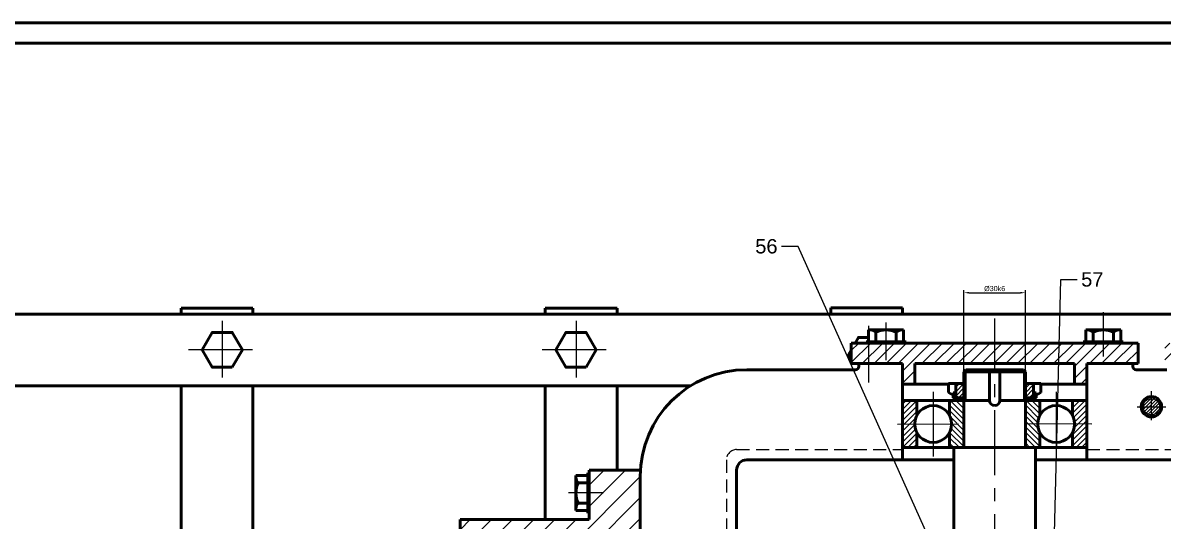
# Model space of a CAD drawing. Header units: millimetres. Extents: x 184 to 2141, y 95 to 1347.
# Drawn here: x 629 to 1185, y 1104 to 1347 of the extents above; entities that cross this region are included whole.
import ezdxf
from ezdxf import colors
from ezdxf.entities.mleader import LeaderData, LeaderLine
from ezdxf.math import Vec2, Vec3

# ---------------------------------------------------------------- set-up
doc = ezdxf.new("R2010")
doc.units = ezdxf.units.MM
doc.linetypes.add('CENTER', pattern=[50.8, 31.75, -6.35, 6.35, -6.35])
doc.linetypes.add('DASHED2', pattern=[9.525, 6.35, -3.175])
for name, color, linetype in [('chuda', 61, 'Continuous'), ('kreskowana', 211, 'DASHED2'), ('oś', 151, 'CENTER')]:
    doc.layers.add(name, color=color, linetype=linetype)
doc.layers.add('gruba', color=7, linetype='Continuous', lineweight=50)
doc.styles.get("Standard").update_dxf_attribs({"font": 'arial.ttf'})
doc.dimstyles.new('ISO-25', dxfattribs={"dimtxt": 2.5, "dimasz": 2.5, "dimexe": 1.25, "dimexo": 0.625, "dimtad": 1, "dimtxsty": 'Standard', "dimcen": 2.5, "dimadec": 0, "dimazin": 0, "dimtfac": 1, "dimtmove": 0, "dimatfit": 3, "dimfxl": 1, "dimarcsym": 0})
pattern_1 = [(135, (-2226.1815, 502.272), (-1.3245878, -1.3245878), [])]
pattern_2 = [(225, (1262.9598, 1447.423), (1.077631, -1.077631), [])]
pattern_3 = [(315, (1262.9598, 1447.423), (0.5163647, 0.5163647), [])]

# ---------------------------------------------------------------- blocks, each defined once
blk = doc.blocks.new('*D40')
at = {"layer": 'chuda', "color": 0, "lineweight": -2, "transparency": 16777216}
for p, q in [((1088.14, 1163.69), (1088.14, 1216.9)), ((1090.64, 1215.65), (1115.65, 1215.65)), ((1118.15, 1163.69), (1118.15, 1216.9))]:
    blk.add_line(p, q, dxfattribs=at)
at = {"layer": 'chuda', "color": 0, "transparency": 16777216}
for points in [[(1090.64, 1216.07), (1090.64, 1215.24), (1088.14, 1215.65)], [(1115.65, 1216.07), (1115.65, 1215.24), (1118.15, 1215.65)]]:
    blk.add_solid(points, dxfattribs=at)
at = {"layer": 'DEFPOINTS', "color": 0, "transparency": 16777216}
for p in [(1118.15, 1215.65), (1088.14, 1163.06), (1118.15, 1163.06)]:
    blk.add_point(p, dxfattribs=at)
at = {"layer": 'chuda', "color": 0, "transparency": 16777216, "insert": (1103.15, 1217.63), "char_height": 2.5, "attachment_point": 5}
blk.add_mtext('%%C30k6', dxfattribs=at)

msp = doc.modelspace()

# ---------------------------------------------------------------- hatches: boundary and pattern name
at = {"layer": 'chuda'}
h = msp.add_hatch(dxfattribs=at)
h.set_pattern_fill('ANSI31', color=256, scale=1.3)
h.set_pattern_definition([(45, (-2226.1815, 502.272), (-2.9185832, 2.9185832), [])])
h.paths.add_polyline_path([(1103.153, 1191.073), (1050.143, 1191.073), (1050.143, 1185.293), (1041.588, 1185.293), (1041.588, 1181.073), (1055.143, 1181.073), (1058.143, 1181.073), (1058.143, 1178.073), (1058.143, 1171.073), (1064.143, 1171.073), (1064.143, 1181.073), (1103.153, 1181.073)])
h.paths.add_polyline_path([(1134.619, 1191.073), (1103.153, 1191.073), (1103.153, 1181.073), (1134.375, 1181.073)])
h.paths.add_polyline_path([(1134.619, 1191.073), (1134.375, 1181.073), (1142.162, 1181.073), (1142.162, 1171.073), (1148.162, 1171.073), (1148.162, 1181.073), (1173.153, 1181.073), (1173.153, 1191.073)])
h.paths.add_polyline_path([(1050.143, 1191.073), (1041.588, 1191.073), (1041.588, 1185.293), (1050.143, 1185.293)], flags=17)
h.paths.add_polyline_path([(1041.588, 1191.073), (1040.36, 1191.073), (1033.153, 1191.073), (1033.153, 1185.293), (1041.588, 1185.293)])
h.paths.add_polyline_path([(1041.588, 1185.293), (1033.153, 1185.293), (1033.153, 1181.073), (1041.588, 1181.073)])
h.paths.add_polyline_path([(1263.153, 1191.073), (1214.879, 1191.073), (1216.36, 1181.073), (1263.153, 1181.073), (1303.153, 1181.073), (1312.162, 1181.073), (1312.162, 1171.073), (1318.153, 1171.073), (1318.153, 1181.073), (1328.162, 1181.073), (1340.153, 1181.073), (1340.153, 1191.073)])
h.paths.add_polyline_path([(1214.879, 1191.073), (1186.153, 1191.073), (1186.153, 1181.073), (1203.605, 1181.073), (1208.153, 1181.073), (1208.153, 1171.073), (1214.144, 1171.073), (1214.144, 1181.073), (1216.36, 1181.073)])
h.paths.add_polyline_path([(1437.044, 1190.211), (1439.948, 1190.211), (1439.948, 1191.073), (1412.653, 1191.073), (1412.653, 1181.073), (1420.653, 1181.073), (1420.653, 1171.073), (1420.653, 1159.073), (1426.653, 1159.073), (1426.653, 1181.073), (1442.153, 1181.073), (1442.153, 1181.888), (1437.044, 1181.888)])
h.paths.add_polyline_path([(1412.653, 1191.073), (1393.153, 1191.073), (1393.153, 1181.073), (1412.653, 1181.073)])
h.paths.add_polyline_path([(1513.653, 1191.073), (1486.357, 1191.073), (1486.357, 1190.211), (1489.261, 1190.211), (1489.261, 1181.888), (1484.153, 1181.888), (1484.153, 1181.073), (1499.653, 1181.073), (1499.653, 1170.499), (1505.653, 1175.186), (1505.653, 1181.073), (1513.187, 1181.073), (1513.653, 1181.437)])
h.paths.add_polyline_path([(1525.987, 1191.073), (1513.653, 1191.073), (1513.653, 1181.437)], flags=17)
h.paths.add_polyline_path([(1533.153, 1191.073), (1525.987, 1191.073), (1513.653, 1181.437), (1513.653, 1181.073), (1533.153, 1181.073)])
h.paths.add_polyline_path([(1505.653, 1171.073), (1505.653, 1175.186), (1499.653, 1170.499), (1499.653, 1159.073), (1505.653, 1159.073)])
h.paths.add_polyline_path([(1533.153, 702.972), (1505.653, 702.972), (1505.653, 712.972), (1499.653, 712.972), (1499.653, 702.972), (1484.153, 702.972), (1463.153, 702.972), (1463.153, 692.972), (1533.153, 692.972)])
h.paths.add_polyline_path([(1463.153, 702.972), (1426.653, 702.972), (1426.653, 712.972), (1420.653, 712.972), (1420.653, 702.972), (1393.153, 702.972), (1393.153, 692.972), (1463.153, 692.972)])
h.paths.add_polyline_path([(1318.828, 702.972), (1318.153, 702.972), (1318.153, 705.98), (1315.684, 716.972), (1312.162, 716.972), (1312.162, 702.972), (1287.524, 702.972), (1290.102, 692.972), (1321.075, 692.972)])
h.paths.add_polyline_path([(1338.223, 702.972), (1333.153, 702.972), (1318.828, 702.972), (1321.075, 692.972), (1340.153, 692.972), (1340.153, 698.715)])
h.paths.add_polyline_path([(1287.524, 702.972), (1273.37, 702.972), (1274.187, 692.972), (1290.102, 692.972)])
h.paths.add_polyline_path([(1263.153, 702.972), (1236.03, 702.972), (1235.434, 692.972), (1263.153, 692.972)])
h.paths.add_polyline_path([(1273.37, 702.972), (1263.153, 702.972), (1263.153, 692.972), (1274.187, 692.972)])
h.paths.add_polyline_path([(1236.03, 702.972), (1214.144, 702.972), (1214.144, 716.972), (1208.153, 716.972), (1208.153, 712.972), (1208.153, 702.972), (1193.153, 702.972), (1186.153, 702.972), (1186.153, 692.972), (1235.434, 692.972)])
h.paths.add_polyline_path([(1156.162, 702.972), (1148.162, 702.972), (1148.162, 705.972), (1148.162, 712.972), (1148.162, 720.963), (1142.162, 720.963), (1142.162, 702.972), (1116.153, 702.972), (1116.153, 702.156), (1121.261, 702.156), (1121.261, 693.833), (1120.492, 693.833), (1120.819, 692.972), (1124.153, 692.972), (1156.162, 692.972)])
h.paths.add_polyline_path([(1173.153, 702.972), (1156.162, 702.972), (1156.162, 692.972), (1173.153, 692.972)])
h.paths.add_polyline_path([(1085.044, 702.156), (1090.153, 702.156), (1090.153, 702.972), (1077.366, 702.972), (1071.851, 692.972), (1087.948, 692.972), (1087.948, 693.833), (1085.044, 693.833)])
h.paths.add_polyline_path([(1077.366, 702.972), (1064.143, 702.972), (1064.143, 720.963), (1058.153, 720.963), (1058.153, 702.972), (1055.143, 702.972), (1041.588, 702.972), (1041.588, 698.752), (1050.143, 698.752), (1050.143, 692.972), (1071.851, 692.972)])
h.paths.add_polyline_path([(1041.588, 698.752), (1035.38, 698.752), (1033.153, 696.387), (1033.153, 692.972), (1041.588, 692.972)])
h.paths.add_polyline_path([(1050.143, 698.752), (1041.588, 698.752), (1041.588, 692.972), (1041.643, 692.972), (1050.143, 692.972)], flags=0)
h.paths.add_polyline_path([(1050.143, 698.752), (1041.588, 698.752), (1041.588, 692.972), (1050.143, 692.972)], flags=17)
h = msp.add_hatch(dxfattribs=at)
h.set_pattern_fill('ANSI31', color=256, scale=0.48, angle=180)
h.set_pattern_definition(pattern_2)
h.paths.add_polyline_path([(1088.153, 1164.326), (1085.153, 1164.326), (1084.153, 1164.903), (1084.153, 1171.326), (1088.153, 1171.326)])
h = msp.add_hatch(dxfattribs=at)
h.set_pattern_fill('ANSI31', color=256, scale=0.48, angle=180)
h.set_pattern_definition(pattern_2)
h.paths.add_polyline_path([(1118.153, 1164.326), (1121.153, 1164.326), (1122.153, 1164.903), (1122.153, 1171.326), (1118.153, 1171.326)])
h = msp.add_hatch(dxfattribs=at)
h.set_pattern_fill('ANSI31', color=256, scale=0.59)
h.set_pattern_definition([(45, (-2226.1815, 502.272), (-1.3245878, 1.3245878), [])])
h.paths.add_polyline_path([(1065.153, 743.965), (1058.153, 743.963), (1058.153, 732.463), (1064.153, 732.463, -0.1195351), (1065.153, 736.586)])
h.paths.add_polyline_path([(1065.153, 728.34, -0.1195351), (1064.153, 732.463), (1058.153, 732.463), (1058.153, 720.963), (1065.153, 720.963)])
h.paths.add_polyline_path([(1148.153, 743.963), (1141.153, 743.965), (1141.153, 736.586, -0.1195351), (1142.153, 732.463), (1148.153, 732.463)])
h.paths.add_polyline_path([(1148.153, 732.463), (1142.153, 732.463, -0.1195351), (1141.153, 728.34), (1141.153, 720.963), (1148.153, 720.963)])
h.paths.add_polyline_path([(1218.153, 735.446), (1218.153, 743.972), (1208.153, 743.972), (1208.153, 730.472), (1216.653, 730.472, -0.1474768)])
h.paths.add_polyline_path([(1218.153, 725.497, -0.1474768), (1216.653, 730.472), (1208.153, 730.472), (1208.153, 716.972), (1218.153, 716.972)])
h.paths.add_polyline_path([(1318.153, 743.972), (1308.153, 743.972), (1308.153, 735.446, -0.1474768), (1309.653, 730.472), (1318.153, 730.472)])
h.paths.add_polyline_path([(1318.153, 730.472), (1309.653, 730.472, -0.1474768), (1308.153, 725.497), (1308.153, 716.972), (1318.153, 716.972)])
h.paths.add_polyline_path([(1426.653, 743.972), (1420.653, 743.972), (1420.653, 734.472), (1425.653, 734.472, -0.1622777), (1426.653, 737.472)])
h.paths.add_polyline_path([(1426.653, 731.472, -0.1622777), (1425.653, 734.472), (1420.653, 734.472), (1420.653, 724.972), (1426.653, 724.972)])
h.paths.add_polyline_path([(1505.653, 743.972), (1499.653, 743.972), (1499.653, 737.472, -0.1622777), (1500.653, 734.472), (1505.653, 734.472)])
h.paths.add_polyline_path([(1505.653, 734.472), (1500.653, 734.472, -0.1622777), (1499.653, 731.472), (1499.653, 724.972), (1505.653, 724.972)])
h.paths.add_polyline_path([(1505.653, 1159.073), (1499.653, 1159.073), (1499.653, 1152.573, -0.1622777), (1500.653, 1149.573), (1505.653, 1149.573)])
h.paths.add_polyline_path([(1505.653, 1149.573), (1500.653, 1149.573, -0.1622777), (1499.653, 1146.573), (1499.653, 1140.073), (1503.348, 1140.073), (1505.653, 1140.073)])
h.paths.add_polyline_path([(1426.653, 1159.073), (1420.653, 1159.073), (1420.653, 1149.573), (1425.653, 1149.573, -0.1622777), (1426.653, 1152.573)])
h.paths.add_polyline_path([(1425.653, 1149.573), (1420.653, 1149.573), (1420.653, 1140.073), (1422.957, 1140.073), (1426.653, 1140.073), (1426.653, 1146.573, -0.1622777)])
h.paths.add_polyline_path([(1318.153, 1167.073), (1308.153, 1167.073), (1308.153, 1158.548, -0.1474768), (1309.653, 1153.573), (1318.153, 1153.573)])
h.paths.add_polyline_path([(1318.153, 1153.573), (1309.653, 1153.573, -0.1474768), (1308.153, 1148.598), (1308.153, 1140.073), (1318.153, 1140.073)])
h.paths.add_polyline_path([(1218.153, 1158.548), (1218.153, 1167.073), (1208.153, 1167.073), (1208.153, 1153.573), (1216.653, 1153.573, -0.1474768)])
h.paths.add_polyline_path([(1218.153, 1148.598, -0.1474768), (1216.653, 1153.573), (1208.153, 1153.573), (1208.153, 1140.073), (1218.153, 1140.073)])
h.paths.add_polyline_path([(1148.161, 1163.065), (1141.161, 1163.067), (1141.158, 1155.69, -0.1195351), (1142.157, 1151.567), (1148.157, 1151.565)])
h.paths.add_polyline_path([(1148.157, 1151.565), (1142.157, 1151.567, -0.1195351), (1141.155, 1147.444), (1141.153, 1140.066), (1148.153, 1140.065)])
h.paths.add_polyline_path([(1065.144, 1163.067), (1058.144, 1163.065), (1058.148, 1151.565), (1064.148, 1151.567, -0.1195423), (1065.147, 1155.69)])
h.paths.add_polyline_path([(1065.15, 1147.444, -0.1195279), (1064.148, 1151.567), (1058.148, 1151.565), (1058.153, 1140.065), (1065.153, 1140.066)])
h = msp.add_hatch(dxfattribs=at)
h.set_pattern_fill('ANSI31', color=256, scale=0.59, angle=90)
h.set_pattern_definition(pattern_1)
h.paths.add_polyline_path([(1088.153, 743.969), (1081.153, 743.968), (1081.153, 736.586, -0.1195351), (1082.153, 732.463), (1088.153, 732.463)])
h.paths.add_polyline_path([(1088.153, 732.463), (1082.153, 732.463, -0.1195351), (1081.153, 728.34), (1081.153, 720.963), (1088.153, 720.963)])
h.paths.add_polyline_path([(1125.153, 743.968), (1118.153, 743.969), (1118.153, 732.463), (1124.153, 732.463, -0.1195351), (1125.153, 736.586)])
h.paths.add_polyline_path([(1125.153, 728.34, -0.1195351), (1124.153, 732.463), (1118.153, 732.463), (1118.153, 720.963), (1125.153, 720.963)])
h.paths.add_polyline_path([(1243.153, 743.972), (1233.153, 743.972), (1233.153, 735.446, -0.1474768), (1234.653, 730.472), (1237.669, 730.472), (1236.865, 716.972), (1243.153, 716.972)])
h.paths.add_polyline_path([(1237.669, 730.472), (1234.653, 730.472, -0.1474768), (1233.153, 725.497), (1233.153, 716.972), (1236.865, 716.972)], flags=17)
h.paths.add_polyline_path([(1293.153, 743.972), (1283.153, 743.972), (1283.153, 716.972), (1293.153, 716.972), (1293.153, 725.497, -0.1474768), (1291.653, 730.472, -0.1474768), (1293.153, 735.446)])
h.paths.add_polyline_path([(1440.653, 743.972), (1434.653, 743.972), (1434.653, 737.472, -0.1622777), (1435.653, 734.472), (1440.653, 734.472)])
h.paths.add_polyline_path([(1440.653, 734.472), (1435.653, 734.472, -0.1622777), (1434.653, 731.472), (1434.653, 724.972), (1440.653, 724.972)])
h.paths.add_polyline_path([(1491.653, 743.972), (1485.653, 743.972), (1485.653, 734.472), (1490.653, 734.472, -0.1622777), (1491.653, 737.472)])
h.paths.add_polyline_path([(1491.653, 731.472, -0.1622777), (1490.653, 734.472), (1485.653, 734.472), (1485.653, 724.972), (1490.153, 724.972), (1491.653, 724.972)])
h.paths.add_polyline_path([(1491.653, 1159.073), (1485.653, 1159.073), (1485.653, 1149.573), (1490.653, 1149.573, -0.1622777), (1491.653, 1152.573)])
h.paths.add_polyline_path([(1490.653, 1149.573), (1485.653, 1149.573), (1485.653, 1140.073), (1491.653, 1140.073), (1491.653, 1146.573, -0.1622777)])
h.paths.add_polyline_path([(1440.653, 1159.073), (1434.653, 1159.073), (1434.653, 1152.573, -0.1622777), (1435.653, 1149.573), (1440.653, 1149.573)])
h.paths.add_polyline_path([(1440.653, 1149.573), (1435.653, 1149.573, -0.1622777), (1434.653, 1146.573), (1434.653, 1140.073), (1436.153, 1140.073), (1440.653, 1140.073)])
h.paths.add_polyline_path([(1293.153, 1167.073), (1283.153, 1167.073), (1283.153, 1140.073), (1293.153, 1140.073), (1293.153, 1148.598, -0.1474768), (1291.653, 1153.573, -0.1474768), (1293.153, 1158.548)])
h.paths.add_polyline_path([(1243.153, 1167.073), (1233.153, 1167.073), (1233.153, 1158.548, -0.1474768), (1234.653, 1153.573, -0.1474768), (1233.153, 1148.598), (1233.153, 1140.073), (1243.153, 1140.073)])
h.paths.add_polyline_path([(1125.161, 1163.073), (1118.161, 1163.076), (1118.153, 1163.076), (1118.153, 1151.576), (1124.157, 1151.574, -0.1195351), (1125.158, 1155.696)])
h.paths.add_polyline_path([(1125.155, 1147.45, -0.1195351), (1124.157, 1151.574), (1118.153, 1151.576), (1118.153, 1140.073), (1120.153, 1140.073), (1125.153, 1140.072)])
h = msp.add_hatch(dxfattribs=at)
h.set_pattern_fill('ANSI31', color=256, scale=0.23, angle=270)
h.set_pattern_definition(pattern_3)
h.paths.add_polyline_path([(1088.153, 1163.076), (1085.153, 1163.076), (1082.903, 1164.375), (1082.903, 1166.703), (1084.153, 1166.703), (1084.153, 1164.903), (1085.153, 1164.326), (1088.153, 1164.326)])
h = msp.add_hatch(dxfattribs=at)
h.set_pattern_fill('ANSI31', color=256, scale=0.23, angle=270)
h.set_pattern_definition(pattern_3)
h.paths.add_polyline_path([(1118.153, 1163.076), (1121.153, 1163.076), (1123.403, 1164.375), (1123.403, 1166.703), (1122.153, 1166.703), (1122.153, 1164.903), (1121.153, 1164.326), (1118.153, 1164.326)])
h = msp.add_hatch(dxfattribs=at)
h.set_pattern_fill('ANSI31', color=256, scale=0.35)
h.set_pattern_definition([(45, (-2226.1815, 502.272), (-0.7857724, 0.7857724), [])])
h.paths.add_polyline_path([(1179.653, 1163.996, 0.4142136), (1175.653, 1159.996), (1179.653, 1159.996)], flags=17)
h.paths.add_polyline_path([(1179.653, 1163.996), (1179.653, 1159.996), (1183.653, 1159.996, 0.4142136)], flags=17)
h.paths.add_polyline_path([(1183.653, 1159.996), (1179.653, 1159.996), (1179.653, 1155.996, 0.4142136)], flags=17)
h.paths.add_polyline_path([(1179.653, 1159.996), (1175.653, 1159.996, 0.4142136), (1179.653, 1155.996)], flags=17)
h.paths.add_polyline_path([(1179.653, 1163.996), (1179.653, 1164.996, 0.4142136), (1174.653, 1159.996), (1175.653, 1159.996, -0.4142136)])
h.paths.add_polyline_path([(1179.653, 1164.996), (1179.653, 1163.996, -0.4142136), (1183.653, 1159.996), (1184.653, 1159.996, 0.4142136)])
h.paths.add_polyline_path([(1184.653, 1159.996), (1183.653, 1159.996, -0.4142136), (1179.653, 1155.996), (1179.653, 1154.996, 0.4142136)])
h.paths.add_polyline_path([(1175.653, 1159.996), (1174.653, 1159.996, 0.4142136), (1179.653, 1154.996), (1179.653, 1155.996, -0.4142136)])
h.paths.add_polyline_path([(1368.153, 1163.996, 0.4142136), (1364.153, 1159.996), (1368.153, 1159.996)], flags=17)
h.paths.add_polyline_path([(1368.153, 1163.996), (1368.153, 1159.996), (1372.153, 1159.996, 0.4142136)], flags=17)
h.paths.add_polyline_path([(1372.153, 1159.996), (1368.153, 1159.996), (1368.153, 1155.996, 0.4142136)], flags=17)
h.paths.add_polyline_path([(1368.153, 1159.996), (1364.153, 1159.996, 0.4142136), (1368.153, 1155.996)], flags=17)
h.paths.add_polyline_path([(1364.153, 1159.996), (1363.153, 1159.996, 0.4142136), (1368.153, 1154.996), (1368.153, 1155.996, -0.4142136)])
h.paths.add_polyline_path([(1368.153, 1163.996), (1368.153, 1164.996, 0.4142136), (1363.153, 1159.996), (1364.153, 1159.996, -0.4142136)])
h.paths.add_polyline_path([(1368.153, 1164.996), (1368.153, 1163.996, -0.4142136), (1372.153, 1159.996), (1373.153, 1159.996, 0.4142136)])
h.paths.add_polyline_path([(1373.153, 1159.996), (1372.153, 1159.996, -0.4142136), (1368.153, 1155.996), (1368.153, 1154.996, 0.4142136)])
h = msp.add_hatch(dxfattribs=at)
h.set_pattern_fill('ANSI31', color=256, scale=0.59, angle=90)
h.set_pattern_definition(pattern_1)
h.paths.add_polyline_path([(1088.144, 1163.065), (1081.153, 1163.073), (1081.15, 1155.69, -0.2425356), (1081.147, 1147.444), (1081.144, 1140.073), (1088.131, 1140.073)])
h = msp.add_hatch(dxfattribs=at)
h.set_pattern_fill('ANSI31', color=256, scale=2.3)
h.set_pattern_definition([(45, (-4388.258, 1053.818), (-5.163647, 5.163647), [])])
h.paths.add_polyline_path([(889.197, 963.73), (889.197, 973.73), (886.189, 973.73), (886.189, 971.73), (883.189, 971.73), (883.189, 973.73), (842.197, 973.73), (842.197, 970.721), (842.197, 944.496), (905.203, 944.496), (905.203, 920.387), (930.886, 920.387), (930.883, 920.618), (930.364, 963.73)])
h.paths.add_polyline_path([(930.203, 1129.073), (905.203, 1129.073), (905.203, 1104.964), (842.197, 1104.964), (842.197, 1075.73), (883.189, 1075.73), (883.189, 1077.73), (886.189, 1077.73), (886.189, 1075.73), (889.197, 1075.73), (889.197, 1085.73), (930.203, 1085.73)])

# ---------------------------------------------------------------- linework, layer by layer
for p, q in [((1089.153, 1177.065), (1089.153, 1163.076)), ((1117.153, 1177.065), (1117.153, 1163.076))]:
    msp.add_line(p, q, dxfattribs=at)
msp.add_circle((1179.653, 1159.996), 4, dxfattribs=at)
at = {"layer": 'gruba'}
for p, q in [((741.153, 1208.173), (706.153, 1208.173)), ((706.153, 1208.173), (706.153, 1205.235)), ((741.153, 1205.235), (741.153, 1208.173)), ((883.825, 1205.235), (883.825, 1208.173)), ((883.825, 1208.173), (918.825, 1208.173)), ((918.825, 1208.173), (918.825, 1205.235)), ((1023.153, 1205.235), (1023.153, 1208.235)), ((1023.153, 1208.235), (1058.153, 1208.235)), ((1058.153, 1208.235), (1058.153, 1205.235)), ((1023.153, 1205.235), (595.03, 1205.235)), ((1023.153, 1205.235), (1443.153, 1205.235)), ((1050.143, 1197.473), (1041.643, 1197.473)), ((1041.643, 1197.473), (1041.643, 1191.744)), ((1041.643, 1197.473), (1041.643, 1196.473)), ((1050.143, 1197.473), (1058.643, 1197.473)), ((1050.143, 1197.473), (1058.643, 1197.473)), ((1058.643, 1197.473), (1058.643, 1191.744)), ((1058.643, 1197.473), (1058.643, 1191.744)), ((1058.643, 1197.473), (1058.643, 1196.473)), ((1156.162, 1197.473), (1147.662, 1197.473)), ((1147.662, 1197.473), (1147.662, 1191.744)), ((1147.662, 1197.473), (1147.662, 1196.473)), ((1156.162, 1197.473), (1164.662, 1197.473)), ((1156.162, 1197.473), (1164.662, 1197.473)), ((1164.662, 1197.473), (1164.662, 1191.744)), ((1164.662, 1197.473), (1164.662, 1191.744)), ((1164.662, 1197.473), (1164.662, 1196.473)), ((1040.36, 1191.073), (1040.36, 1191.744)), ((1040.36, 1191.744), (1050.143, 1191.744)), ((1045.143, 1191.744), (1045.143, 1196.473)), ((1050.143, 1191.744), (1045.143, 1191.744)), ((1050.143, 1191.744), (1045.936, 1191.744)), ((1059.926, 1191.744), (1050.143, 1191.744)), ((1055.143, 1191.744), (1055.143, 1196.473)), ((1059.926, 1191.073), (1059.926, 1191.744)), ((1146.38, 1191.073), (1146.38, 1191.744)), ((1146.38, 1191.744), (1156.162, 1191.744)), ((1151.162, 1191.744), (1151.162, 1196.473)), ((1156.162, 1191.744), (1151.162, 1191.744)), ((1156.162, 1191.744), (1151.955, 1191.744)), ((1165.945, 1191.744), (1156.162, 1191.744)), ((1161.162, 1191.744), (1161.162, 1196.473)), ((1165.945, 1191.073), (1165.945, 1191.744)), ((1168.162, 1191.073), (1033.153, 1191.073)), ((1033.153, 1191.073), (1033.153, 1181.073)), ((1041.643, 1191.073), (1040.36, 1191.073)), ((1058.643, 1191.073), (1059.926, 1191.073)), ((1103.153, 1191.073), (1173.153, 1191.073)), ((1147.662, 1191.073), (1146.38, 1191.073)), ((1164.662, 1191.073), (1165.945, 1191.073)), ((1173.153, 1191.073), (1173.153, 1181.073)), ((1055.143, 1181.073), (1032.863, 1181.073)), ((1036.787, 1179.573), (1036.787, 1181.073)), ((1055.143, 1181.073), (1044.143, 1181.073)), ((1058.143, 1181.073), (1055.143, 1181.073)), ((1058.143, 1178.073), (1058.143, 1181.073)), ((1064.143, 1181.073), (1103.153, 1181.073)), ((1064.143, 1171.073), (1064.143, 1181.073)), ((1142.162, 1181.073), (1103.153, 1181.073)), ((1142.162, 1171.073), (1142.162, 1181.073)), ((1148.162, 1178.073), (1148.162, 1181.073)), ((1148.162, 1181.073), (1173.153, 1181.073)), ((1148.162, 1181.073), (1148.162, 1171.073)), ((1170.653, 1179.573), (1170.653, 1181.073)), ((1035.287, 1178.073), (982.203, 1178.073)), ((1058.144, 1165.176), (1058.143, 1178.073)), ((1088.131, 1140.076), (1088.153, 1177.073)), ((1088.153, 1177.073), (1089.153, 1178.073)), ((1088.153, 1177.073), (1103.153, 1177.073)), ((1103.153, 1178.073), (1089.153, 1178.073)), ((1100.653, 1163.076), (1100.653, 1177.065)), ((1103.153, 1178.073), (1117.153, 1178.073)), ((1118.153, 1177.073), (1103.153, 1177.073)), ((1105.653, 1163.076), (1105.653, 1177.065)), ((1118.153, 1177.073), (1117.153, 1178.073)), ((1118.153, 1163.076), (1118.153, 1177.073)), ((1148.162, 1166.565), (1148.162, 1178.073)), ((1187.153, 1178.073), (1172.153, 1178.073)), ((595.03, 1170.235), (954.749, 1170.235)), ((706.153, 1170.235), (706.153, 1095.197)), ((741.153, 1086.48), (741.153, 1170.235)), ((883.825, 1104.964), (883.825, 1170.235)), ((918.825, 1129.073), (918.825, 1170.235)), ((1063.144, 1171.073), (1058.143, 1171.073)), ((1058.143, 1171.073), (1064.143, 1171.073)), ((1064.143, 1171.073), (1080.653, 1171.073)), ((1080.653, 1166.924), (1080.653, 1171.326)), ((1080.653, 1171.326), (1084.153, 1171.326)), ((1084.153, 1171.326), (1082.903, 1171.326)), ((1084.153, 1164.903), (1084.153, 1171.326)), ((1084.153, 1171.326), (1088.153, 1171.326)), ((1122.153, 1171.326), (1118.153, 1171.326)), ((1122.153, 1164.903), (1122.153, 1171.326)), ((1125.653, 1171.326), (1122.153, 1171.326)), ((1122.153, 1171.326), (1123.403, 1171.326)), ((1125.653, 1166.924), (1125.653, 1171.326)), ((1142.162, 1171.073), (1125.653, 1171.073)), ((1148.162, 1171.073), (1142.162, 1171.073)), ((1148.162, 1171.073), (1143.162, 1171.073)), ((1058.144, 1165.176), (1058.144, 1163.065)), ((1082.903, 1165.625), (1080.653, 1166.924)), ((1082.903, 1166.703), (1082.903, 1164.375)), ((1082.903, 1166.703), (1084.153, 1166.703)), ((1085.153, 1163.076), (1082.903, 1164.375)), ((1085.153, 1164.326), (1084.153, 1164.903)), ((1088.153, 1164.326), (1085.153, 1164.326)), ((1118.153, 1164.326), (1121.153, 1164.326)), ((1121.153, 1164.326), (1122.153, 1164.903)), ((1121.153, 1163.076), (1123.403, 1164.375)), ((1123.403, 1166.703), (1122.153, 1166.703)), ((1123.403, 1165.625), (1125.653, 1166.924)), ((1123.403, 1166.703), (1123.403, 1164.375)), ((1148.157, 1151.565), (1148.162, 1166.565)), ((1058.144, 1163.1), (1100.653, 1163.05)), ((1058.153, 1140.065), (1058.144, 1163.065)), ((1065.144, 1163.067), (1065.147, 1155.69)), ((1081.153, 1163.073), (1081.15, 1155.69)), ((1118.153, 1163.076), (1105.653, 1163.076)), ((1118.153, 1140.073), (1118.153, 1163.076)), ((1118.153, 1163.076), (1118.161, 1163.076)), ((1118.153, 1163.076), (1120.953, 1163.076)), ((1148.161, 1163.065), (1118.161, 1163.076)), ((1118.161, 1163.076), (1125.161, 1163.073)), ((1125.161, 1163.073), (1125.158, 1155.696)), ((1141.161, 1163.067), (1141.158, 1155.69)), ((1148.153, 1140.065), (1148.161, 1163.065)), ((1058.148, 1151.565), (1058.153, 1140.065)), ((1058.148, 1151.565), (1058.154, 1136.565)), ((1065.15, 1147.444), (1065.153, 1140.063)), ((1081.147, 1147.444), (1081.144, 1140.069)), ((1125.155, 1147.45), (1125.153, 1140.069)), ((1141.155, 1147.444), (1141.153, 1140.063)), ((1148.157, 1151.565), (1148.151, 1136.565)), ((1103.153, 1140.073), (1058.153, 1140.073)), ((1058.153, 1140.065), (1058.153, 1134.065)), ((1083.153, 1140.073), (1083.153, 1032.073)), ((1103.153, 1140.073), (1118.153, 1140.073)), ((1103.153, 1140.073), (1120.153, 1140.073)), ((1103.153, 1140.073), (1148.153, 1140.065)), ((1123.153, 1140.069), (1123.153, 1032.073)), ((1148.153, 1140.065), (1148.153, 1134.065)), ((1058.153, 1134.065), (982.203, 1134.065)), ((1058.153, 1134.065), (1083.153, 1134.065)), ((1148.153, 1134.065), (1123.153, 1134.065)), ((1148.153, 1134.065), (1208.153, 1134.065)), ((898.803, 1117.889), (898.803, 1126.389)), ((898.803, 1126.389), (904.532, 1126.389)), ((898.803, 1126.389), (899.803, 1126.389)), ((905.203, 1127.671), (904.532, 1127.671)), ((904.532, 1127.671), (904.532, 1117.889)), ((930.203, 1129.073), (905.203, 1129.073)), ((905.203, 1129.073), (905.203, 1104.964)), ((905.203, 1126.389), (905.203, 1127.671)), ((930.203, 1049.73), (930.203, 1126.073)), ((977.203, 1044.73), (977.203, 1129.065)), ((904.532, 1122.889), (899.803, 1122.889)), ((904.532, 1117.889), (904.532, 1122.889)), ((904.532, 1117.889), (904.532, 1122.096)), ((898.803, 1117.889), (898.803, 1109.389)), ((898.803, 1117.889), (898.803, 1109.389)), ((904.532, 1108.106), (904.532, 1117.889)), ((898.803, 1109.389), (904.532, 1109.389)), ((898.803, 1109.389), (904.532, 1109.389)), ((898.803, 1109.389), (899.803, 1109.389)), ((904.532, 1112.889), (899.803, 1112.889)), ((905.203, 1108.106), (904.532, 1108.106)), ((905.203, 1109.389), (905.203, 1108.106)), ((842.197, 1075.74), (842.197, 1104.964)), ((905.203, 1104.964), (842.197, 1104.964))]:
    msp.add_line(p, q, dxfattribs=at)
for points in [[(183.967, 159.403), (1865.967, 159.403), (1865.967, 1347.403), (183.967, 1347.403)], [(193.967, 169.403), (1855.967, 169.403), (1855.967, 1337.403), (193.967, 1337.403)], [(731.06, 1179.235), (735.968, 1187.735), (731.06, 1196.235), (721.245, 1196.235), (716.338, 1187.735), (721.245, 1179.235)], [(903.733, 1179.235), (908.64, 1187.735), (903.733, 1196.235), (893.918, 1196.235), (889.011, 1187.735), (893.918, 1179.235)]]:
    msp.add_lwpolyline(points, close=True, dxfattribs=at)
for points in [[(1041.643, 1193.793), (1036.68, 1193.793), (1035.11, 1191.073)], [(1033.153, 1187.683), (1031.773, 1185.293), (1033.153, 1182.903)], [(1034.209, 1181.073), (1034.296, 1180.922)]]:
    msp.add_lwpolyline(points, dxfattribs=at)
for centre, radius in [((1179.653, 1159.996), 5), ((1073.148, 1151.57), 9), ((1133.157, 1151.57), 9)]:
    msp.add_circle(centre, radius, dxfattribs=at)
for centre, radius, start, end in [((1042.644, 1193.851), 3.622, 46.37374, 90.4516), ((1050.143, 1184.473), 13, 67.38014, 112.61986), ((1057.642, 1193.851), 3.622, 89.5484, 133.62626), ((1148.663, 1193.851), 3.622, 46.37374, 90.4516), ((1156.162, 1184.473), 13, 67.38014, 112.61986), ((1163.661, 1193.851), 3.622, 89.5484, 133.62626), ((982.203, 1126.073), 52, 90, 180), ((1035.287, 1179.573), 1.5, 270, 0), ((1172.153, 1179.573), 1.5, 180, 270), ((1103.153, 1163.076), 2.5, 180, 270), ((1103.153, 1163.076), 2.5, 270, 0), ((982.203, 1129.065), 5, 90, 180), ((902.425, 1125.388), 3.622, 179.5484, 223.62626), ((911.803, 1117.889), 13, 157.38014, 202.61986), ((902.425, 1110.39), 3.622, 136.37374, 180.4516)]:
    msp.add_arc(centre, radius, start, end, dxfattribs=at)
at = {"layer": 'kreskowana'}
for p, q in [((977.203, 1139.065), (1058.153, 1139.065)), ((1148.153, 1139.065), (1208.153, 1139.065)), ((972.203, 1134.065), (972.203, 1075.731))]:
    msp.add_line(p, q, dxfattribs=at)
msp.add_arc((977.203, 1134.065), 5, 90, 180, dxfattribs=at)
at = {"layer": 'oś'}
for p, q in [((1103.153, 516.992), (1103.153, 1203.145)), ((1156.162, 1206.163), (1156.162, 1184.473)), ((726.153, 1201.853), (726.153, 1174.333)), ((898.825, 1201.853), (898.825, 1174.333)), ((1041.588, 1199.411), (1041.588, 1171.891)), ((1050.143, 1182.711), (1050.143, 1201.058)), ((740.877, 1187.735), (709.634, 1187.735)), ((913.55, 1187.735), (882.307, 1187.735)), ((1073.143, 1167.293), (1073.154, 1135.659)), ((1133.162, 1167.293), (1133.151, 1135.659)), ((1179.653, 1153.465), (1179.653, 1167.59)), ((1172.682, 1159.996), (1186.658, 1159.996)), ((1055.77, 1151.564), (1085.547, 1151.574)), ((1150.535, 1151.564), (1118.157, 1151.576)), ((912.176, 1117.889), (895.219, 1117.889))]:
    msp.add_line(p, q, dxfattribs=at)

# ---------------------------------------------------------------- dimensions: what is measured, and where the dimension line sits
at = {"layer": 'chuda'}
dim = msp.add_linear_dim(base=(1118.153, 1215.655), p1=(1088.144, 1163.065), p2=(1118.153, 1163.065), text='%%C30k6', dimstyle='ISO-25', dxfattribs=at)
dim.commit()
dim.dimension.update_dxf_attribs({"geometry": '*D40', "text_midpoint": (1103.148, 1215.655), "dimtype": 160})

# ---------------------------------------------------------------- leaders
ml = msp.add_multileader_mtext('Standard', dxfattribs=at)
ml.set_content('56', color=256)
ml.set_leader_properties()
ml.build(insert=Vec2(0, 0))
ctx = ml.context
ctx.base_point, ctx.char_height, ctx.plane_origin = Vec3(985.146, 1238.252), 7, Vec3(1084.389, 1066.405)
ctx.text_align_type = 2
notes = []
notes.append((ctx, [(0, (1, 1, 0), (1007.169, 1238.252), (-1, 0), 8, [(0, [(1084.389, 1066.405)], 0, [])])]))
ctx.mtext.insert, ctx.mtext.alignment, ctx.mtext.flow_direction = Vec3(997.169, 1241.812), 3, 5
ml = msp.add_multileader_mtext('Standard', dxfattribs=at)
ml.set_content('57', color=256)
ml.set_leader_properties()
ml.build(insert=Vec2(0, 0))
ctx = ml.context
ctx.base_point, ctx.char_height, ctx.plane_origin = Vec3(1143.376, 1222.099), 7, Vec3(1224.948, 1109.663)
notes.append((ctx, [(1, (1, 1, 0), (1135.376, 1222.099), (1, 0), 8, [(0, [(1124.918, 793.55)], 0, [])])]))
ctx.mtext.insert, ctx.mtext.flow_direction = Vec3(1145.376, 1225.658), 5
for ctx, leaders in notes:
    for number, flags, end, landing, length, lines in leaders:
        leader = LeaderData()
        leader.index, (leader.has_last_leader_line, leader.has_dogleg_vector, leader.attachment_direction) = number, flags
        leader.last_leader_point, leader.dogleg_vector, leader.dogleg_length = Vec3(end), Vec3(landing), length
        for number, points, colour, breaks in lines:
            line = LeaderLine()
            line.index, line.vertices, line.color, line.breaks = number, Vec3.list(points), colors.encode_raw_color(colour), breaks
            leader.lines.append(line)
        ctx.leaders.append(leader)

doc.saveas('drawing.dxf')
